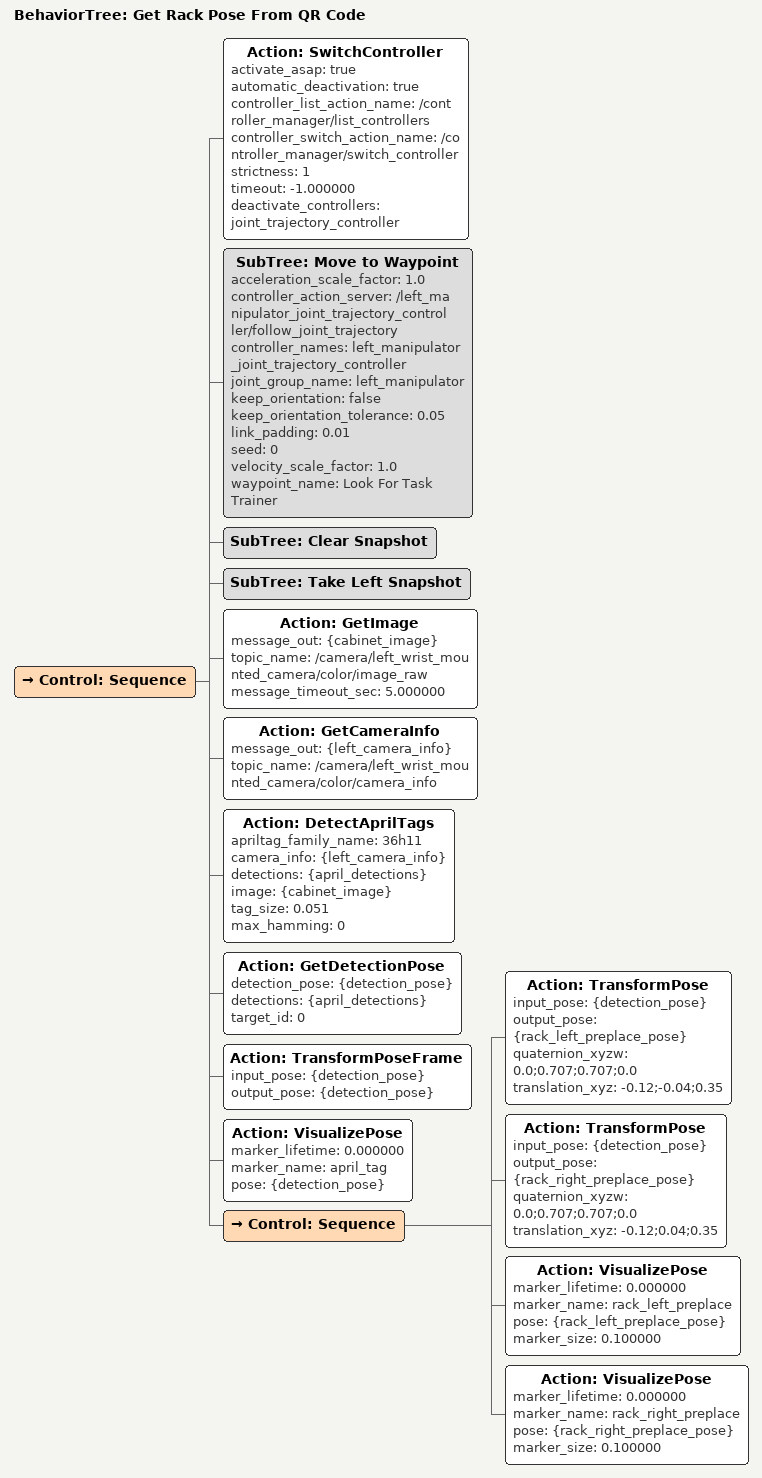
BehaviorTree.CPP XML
<?xml version="1.0" encoding="UTF-8" ?>
<root BTCPP_format="4" main_tree_to_execute="Get Rack Pose From QR Code">
  <BehaviorTree ID="Get Rack Pose From QR Code">
    <Control ID="Sequence">
      <Action
        ID="SwitchController"
        activate_asap="true"
        automatic_deactivation="true"
        controller_list_action_name="/controller_manager/list_controllers"
        controller_switch_action_name="/controller_manager/switch_controller"
        strictness="1"
        timeout="-1.000000"
        deactivate_controllers="joint_trajectory_controller"
      />
      <SubTree
        ID="Move to Waypoint"
        acceleration_scale_factor="1.0"
        controller_action_server="/left_manipulator_joint_trajectory_controller/follow_joint_trajectory"
        controller_names="left_manipulator_joint_trajectory_controller"
        joint_group_name="left_manipulator"
        keep_orientation="false"
        keep_orientation_tolerance="0.05"
        link_padding="0.01"
        seed="0"
        velocity_scale_factor="1.0"
        waypoint_name="Look For Task Trainer"
      />
      <SubTree ID="Clear Snapshot" />
      <SubTree ID="Take Left Snapshot" />
      <Action
        ID="GetImage"
        message_out="{cabinet_image}"
        topic_name="/camera/left_wrist_mounted_camera/color/image_raw"
        message_timeout_sec="5.000000"
      />
      <Action
        ID="GetCameraInfo"
        message_out="{left_camera_info}"
        topic_name="/camera/left_wrist_mounted_camera/color/camera_info"
      />
      <Action
        ID="DetectAprilTags"
        apriltag_family_name="36h11"
        camera_info="{left_camera_info}"
        detections="{april_detections}"
        image="{cabinet_image}"
        tag_size="0.051"
        max_hamming="0"
      />
      <Action
        ID="GetDetectionPose"
        detection_pose="{detection_pose}"
        detections="{april_detections}"
        target_id="0"
      />
      <Action
        ID="TransformPoseFrame"
        input_pose="{detection_pose}"
        output_pose="{detection_pose}"
      />
      <Action
        ID="VisualizePose"
        marker_lifetime="0.000000"
        marker_name="april_tag"
        pose="{detection_pose}"
      />
      <Control ID="Sequence">
        <Action
          ID="TransformPose"
          input_pose="{detection_pose}"
          output_pose="{rack_left_preplace_pose}"
          quaternion_xyzw="0.0;0.707;0.707;0.0"
          translation_xyz="-0.12;-0.04;0.35"
        />
        <Action
          ID="TransformPose"
          input_pose="{detection_pose}"
          output_pose="{rack_right_preplace_pose}"
          quaternion_xyzw="0.0;0.707;0.707;0.0"
          translation_xyz="-0.12;0.04;0.35"
        />
        <Action
          ID="VisualizePose"
          marker_lifetime="0.000000"
          marker_name="rack_left_preplace"
          pose="{rack_left_preplace_pose}"
          marker_size="0.100000"
        />
        <Action
          ID="VisualizePose"
          marker_lifetime="0.000000"
          marker_name="rack_right_preplace"
          pose="{rack_right_preplace_pose}"
          marker_size="0.100000"
        />
      </Control>
    </Control>
  </BehaviorTree>
</root>
